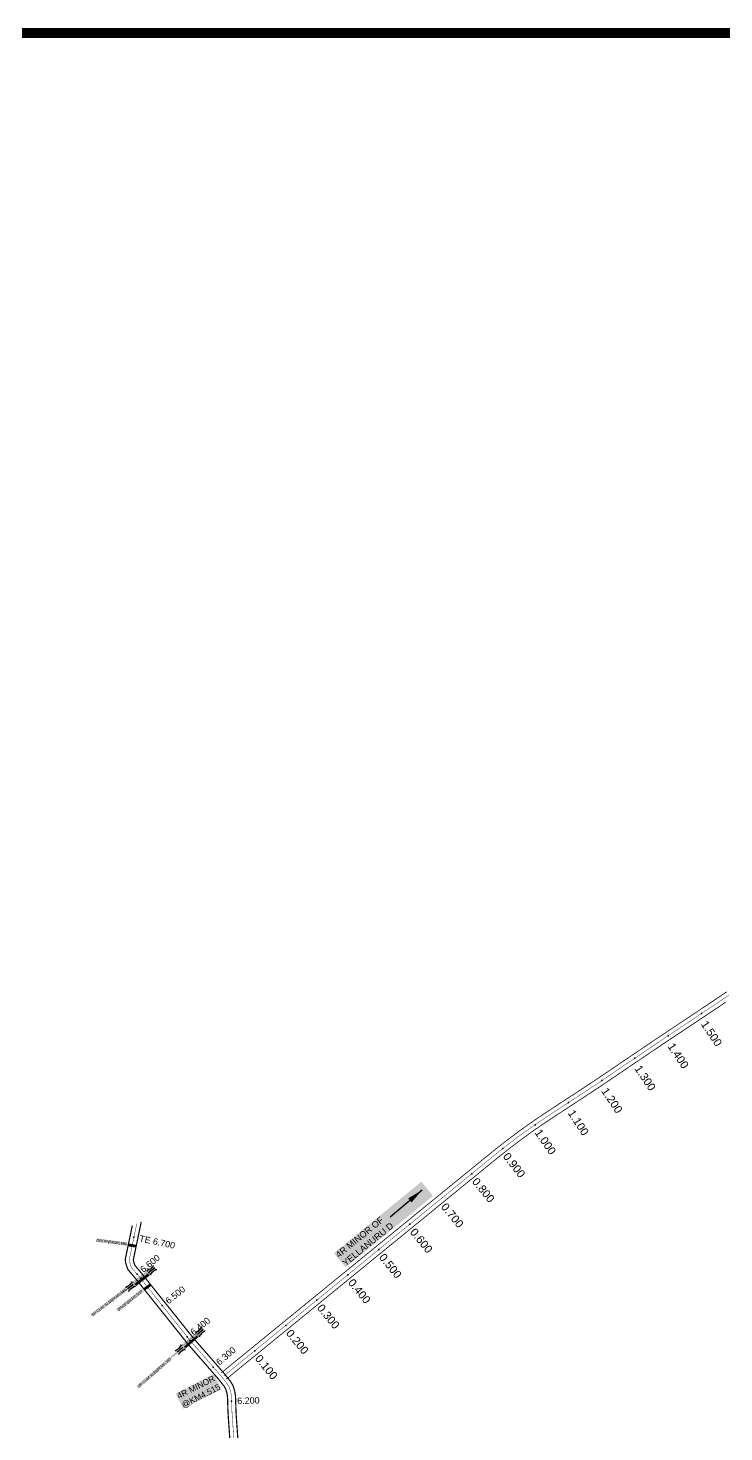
# Model space of a CAD drawing. Header units: inches. Extents: x 177544 to 239871, y 1610424 to 1630335.
# Drawn here: x 187295 to 189035, y 1624561 to 1628069 of the extents above; entities that cross this region are included whole.
import ezdxf
from ezdxf.enums import TextEntityAlignment as Align

# ---------------------------------------------------------------- set-up
doc = ezdxf.new("R2010")
doc.units = ezdxf.units.IN
doc.header["$MEASUREMENT"] = 0
doc.linetypes.add('ACAD_ISO02W100', pattern=[15, 12, -3])
doc.linetypes.add('HIDDEN2', pattern=[0.1875, 0.125, -0.0625])
for name, color, linetype in [('CANAL1', 7, 'Continuous'), ('CHANAGE', 1, 'Continuous'), ('CS', 134, 'Continuous'), ('CSMark', 72, 'Continuous'), ('PAPER SIZE', 5, 'Continuous'), ('POINT', 2, 'Continuous'), ('STRUCTURE', 5, 'Continuous')]:
    doc.layers.add(name, color=color, linetype=linetype)
doc.styles.add('FONT1', font='Arial')
doc.styles.get("Standard").update_dxf_attribs({"font": 'arial.ttf'})
doc.dimstyles.get("Standard").update_dxf_attribs({"dimtxt": 0.18, "dimasz": 0.18, "dimexe": 0.18, "dimexo": 0.0625, "dimgap": 0.09, "dimtad": 0, "dimtih": 1, "dimtoh": 1, "dimdec": 4, "dimzin": 0, "dimdsep": 46, "dimtxsty": 'Standard', "dimcen": 0.09, "dimadec": 0, "dimazin": 0, "dimtfac": 1, "dimtdec": 4, "dimtofl": 0, "dimtmove": 0, "dimatfit": 3, "dimfxl": 1, "dimtolj": 1, "dimtzin": 0, "dimarcsym": 0})

# ---------------------------------------------------------------- blocks, each defined once
blk = doc.blocks.new('DROP')
h = blk.add_hatch()
h.set_pattern_fill('ANSI31', color=1, scale=10, angle=45)
h.set_pattern_definition([(90, (-324.4107, -25.7687), (-1.25, 0), [])])
h.paths.add_polyline_path([(-9.9, -4.3), (-13.8, 4.1), (13.8, 4.1), (10.2, -4.3)])
at = {"layer": 'STRUCTURE', "color": 5, "const_width": 0.49}
blk.add_lwpolyline([(-9.9, -4.3), (-13.8, 4.1), (13.8, 4.1), (10.2, -4.3), (-9.9, -4.3)], dxfattribs=at)
at = {"layer": 'STRUCTURE', "color": 5}
blk.add_circle((0, 0), 1.33, dxfattribs=at)
blk = doc.blocks.new('SP')
at = {"layer": 'STRUCTURE'}
h = blk.add_hatch(dxfattribs=at)
h.set_pattern_fill('DASH', color=256, scale=8, style=0)
edge = h.paths.add_edge_path()
edge.add_spline(control_points=[(769825.7, 1706742.1), (769825.3, 1706741.8), (769823.8, 1706740.8), (769820.9, 1706740.3), (769817, 1706739.7), (769811.4, 1706738.9), (769804, 1706739.7), (769798.4, 1706741), (769795.6, 1706741.6)], knot_values=[0, 0, 0, 0, 1.613557, 5.24513, 8.624976, 13.470124, 22.190216, 30.746377, 30.746377, 30.746377, 30.746377], degree=3, periodic=0)
edge.add_line((769795.6, 1706741.6), (769792.6, 1706739.6))
edge.add_line((769792.6, 1706739.6), (769732.6, 1706739.6))
edge.add_line((769732.6, 1706739.6), (769729.6, 1706741.6))
edge.add_spline(control_points=[(769729.6, 1706741.6), (769726.9, 1706740.9), (769721.3, 1706739.5), (769713.9, 1706738.5), (769708.3, 1706739.1), (769704.4, 1706739.6), (769701.5, 1706740), (769700, 1706741), (769699.5, 1706741.3)], knot_values=[0, 0, 0, 0, 8.556161, 17.276253, 22.121402, 25.501247, 29.13282, 30.746377, 30.746377, 30.746377, 30.746377], degree=3, periodic=0)
edge.add_line((769699.5, 1706741.3), (769699.5, 1706722.1))
edge.add_spline(control_points=[(769699.5, 1706722.1), (769700, 1706722.4), (769701.4, 1706723.4), (769704.3, 1706724), (769708.2, 1706724.5), (769713.8, 1706725.3), (769721.2, 1706724.5), (769726.8, 1706723.3), (769729.6, 1706722.6)], knot_values=[0, 0, 0, 0, 1.613557, 5.24513, 8.624976, 13.470124, 22.190216, 30.746377, 30.746377, 30.746377, 30.746377], degree=3, periodic=0)
edge.add_line((769729.6, 1706722.6), (769732.6, 1706724.6))
edge.add_line((769732.6, 1706724.6), (769792.6, 1706724.6))
edge.add_line((769792.6, 1706724.6), (769795.6, 1706722.6))
edge.add_spline(control_points=[(769795.6, 1706722.6), (769798.4, 1706723.3), (769803.9, 1706724.8), (769811.3, 1706725.8), (769817, 1706725.1), (769820.9, 1706724.7), (769823.8, 1706724.2), (769825.2, 1706723.3), (769825.7, 1706723)], knot_values=[0, 0, 0, 0, 8.556161, 17.276253, 22.121402, 25.501247, 29.13282, 30.746377, 30.746377, 30.746377, 30.746377], degree=3, periodic=0)
edge.add_line((769825.7, 1706723), (769825.7, 1706742.1))
h.paths.add_polyline_path([(769764.2, 1706732.1, -1), (769761.1, 1706732.1, -1)], flags=0)
h.paths.add_polyline_path([(769761.1, 1706732.1, 1), (769764.2, 1706732.1, 1)], flags=16)
at = {"layer": 'STRUCTURE', "const_width": 0.628}
for points in [[(769726.6, 1706747.6), (769726.6, 1706743.6), (769732.6, 1706739.6), (769792.6, 1706739.6), (769798.6, 1706743.6), (769798.6, 1706747.6)], [(769726.6, 1706716.6), (769726.6, 1706720.6), (769732.6, 1706724.6), (769792.6, 1706724.6), (769798.6, 1706720.6), (769798.6, 1706716.6)]]:
    blk.add_lwpolyline(points, dxfattribs=at)
at = {"layer": 'STRUCTURE', "color": 3}
blk.add_lwpolyline([(769732.6, 1706724.6), (769792.6, 1706724.6)], dxfattribs=at)
blk.add_lwpolyline([(769732.6, 1706724.6), (769792.6, 1706724.6)], dxfattribs=at)
at = {"layer": 'STRUCTURE', "color": 0}
blk.add_circle((769762.6, 1706732.1), 1.55, dxfattribs=at)
at = {"layer": 'STRUCTURE'}
for points in [[(769699.5, 1706741.3), (769700.9, 1706740.5), (769704.4, 1706739.6), (769707.8, 1706739.2), (769712.6, 1706738.8), (769721.3, 1706739.7), (769729.6, 1706741.6)], [(769699.5, 1706722.1), (769700.9, 1706723), (769704.4, 1706724), (769707.7, 1706724.5), (769712.5, 1706725), (769721.2, 1706724.4), (769729.6, 1706722.6)], [(769825.7, 1706742.1), (769824.3, 1706741.3), (769820.8, 1706740.3), (769817.5, 1706739.8), (769812.7, 1706739.2), (769804, 1706739.9), (769795.6, 1706741.6)], [(769825.7, 1706723), (769824.3, 1706723.8), (769820.8, 1706724.7), (769817.4, 1706725.1), (769812.6, 1706725.5), (769803.9, 1706724.6), (769795.6, 1706722.6)]]:
    blk.add_spline(points, degree=3, dxfattribs=at)
at = {"layer": 'STRUCTURE', "color": 0}
blk.add_text('STREAM', height=5, dxfattribs=at).set_placement((769684.3, 1706732.1), align=Align.MIDDLE_CENTER)
for points in [[(769727.4, 1706732.1), (769700.8, 1706732.1)], [(769824.4, 1706732.1), (769800.5, 1706732.1)]]:
    blk.add_leader(points, dimstyle='Standard', override={"dimasz": 10, "dimgap": 0.09, "dimtad": 0}, dxfattribs=at)
blk = doc.blocks.new('SLB')
at = {"layer": 'STRUCTURE'}
h = blk.add_hatch(dxfattribs=at)
h.set_pattern_fill('DOTS', color=6, scale=20, angle=320.3722, style=0)
h.set_pattern_definition([(320.372247934, (-159.4327, -72.9564), (1.2786241598, 0.5641323054), [0, -1.25])])
h.paths.add_polyline_path([(769699.5, 1706871.1), (769699.5, 1706861.1), (769729.1, 1706861.1), (769732.1, 1706863.1), (769792.1, 1706863.1), (769795.1, 1706861.1), (769824.7, 1706861.1), (769824.7, 1706871.1), (769795.1, 1706871.1), (769792.1, 1706869.1), (769732.1, 1706869.1), (769729.1, 1706871.1)])
at = {"layer": 'STRUCTURE', "color": 6, "linetype": 'ACAD_ISO02W100', "ltscale": 0.5, "const_width": 0.5}
for points in [[(769699.5, 1706871.1), (769729.1, 1706871.1)], [(769699.5, 1706861.1), (769729.1, 1706861.1)], [(769795.1, 1706871.1), (769824.7, 1706871.1)], [(769795.1, 1706861.1), (769824.7, 1706861.1)]]:
    blk.add_lwpolyline(points, dxfattribs=at)
at = {"layer": 'STRUCTURE', "color": 6, "const_width": 0.628}
for points in [[(769726.1, 1706877.1), (769726.1, 1706873.1), (769732.1, 1706869.1), (769792.1, 1706869.1), (769798.1, 1706873.1), (769798.1, 1706877.1)], [(769726.1, 1706855.1), (769726.1, 1706859.1), (769732.1, 1706863.1), (769792.1, 1706863.1), (769798.1, 1706859.1), (769798.1, 1706855.1)]]:
    blk.add_lwpolyline(points, dxfattribs=at)
at = {"layer": 'STRUCTURE', "color": 6}
blk.add_lwpolyline([(769732.1, 1706863.1), (769792.1, 1706863.1)], dxfattribs=at)
blk.add_lwpolyline([(769732.1, 1706863.1), (769792.1, 1706863.1)], dxfattribs=at)
at = {"layer": 'STRUCTURE', "color": 0}
blk.add_circle((769762.1, 1706866.1), 1.24, dxfattribs=at)
for points in [[(769703.8, 1706866), (769726.7, 1706866)], [(769818.6, 1706865.8), (769795.7, 1706865.8)]]:
    blk.add_leader(points, dimstyle='Standard', override={"dimasz": 10, "dimgap": 0.09, "dimtad": 0}, dxfattribs=at)

msp = doc.modelspace()

# ---------------------------------------------------------------- linework, layer by layer
at = {"color": 5, "const_width": 25}
msp.add_lwpolyline([(177556.1, 1628056.9), (191668.7, 1628056.9), (191668.7, 1612131.9), (177556.1, 1612131.9)], close=True, dxfattribs=at)
at = {"layer": 'CANAL1', "color": 6, "linetype": 'ByBlock', "ltscale": 2, "const_width": 2}
for points in [[(187778.5, 1624708.9), (187787.4, 1624716), (187797.8, 1624724.6), (187813.2, 1624737.3), (187826.2, 1624747.8), (187836.6, 1624756.2), (187855.9, 1624772), (187865.1, 1624779.5), (187878.1, 1624790.1), (187891, 1624800.6), (187904, 1624811.2), (187917, 1624821.8), (187929.9, 1624832.3), (187942.9, 1624842.9), (187955.9, 1624853.5), (187972.2, 1624866.8), (187981.8, 1624874.6), (187994.7, 1624885.1), (188007.7, 1624895.7), (188020.7, 1624906.3), (188033.6, 1624916.8), (188046.6, 1624927.4), (188059.5, 1624938), (188069.1, 1624945.8), (188085.5, 1624959.1), (188098.4, 1624969.7), (188111.4, 1624980.3), (188124.3, 1624990.8), (188137.3, 1625001.4), (188150.3, 1625012), (188163.2, 1625022.5), (188176.2, 1625033.1), (188189.2, 1625043.7), (188202.1, 1625054.2), (188215.1, 1625064.8), (188228, 1625075.4), (188241, 1625085.9), (188254, 1625096.5), (188262.8, 1625103.7), (188279.9, 1625117.6), (188292.8, 1625128.2), (188305.8, 1625138.8), (188318.8, 1625149.3), (188331.7, 1625159.9), (188344.7, 1625170.5), (188357.6, 1625181), (188370.6, 1625191.6), (188383.6, 1625202.2), (188396.5, 1625212.7), (188409.5, 1625223.3), (188417.9, 1625230.1), (188435.4, 1625244.5), (188448.5, 1625255), (188461.5, 1625265.5), (188474.7, 1625276), (188487.9, 1625286.3), (188501.3, 1625296.6), (188516.3, 1625307.8), (188528.3, 1625316.6), (188542, 1625326.4), (188555.8, 1625336), (188569.6, 1625345.5), (188583.5, 1625354.9), (188597.5, 1625364.2), (188611.5, 1625373.4), (188625.5, 1625382.6), (188639.6, 1625391.8), (188653.6, 1625400.9), (188667.6, 1625410), (188682.6, 1625419.9), (188695.5, 1625428.4), (188709.4, 1625437.6), (188723.3, 1625446.9), (188737.2, 1625456.2), (188751, 1625465.6), (188764.9, 1625475), (188778.7, 1625484.4), (188792.5, 1625493.7), (188806.4, 1625503.1), (188820.2, 1625512.5), (188827.7, 1625517.5), (188847.9, 1625531.2), (188861.8, 1625540.5), (188875.7, 1625549.8), (188889.6, 1625559), (188903.5, 1625568.3), (188917.4, 1625577.6), (188931.3, 1625586.8), (188945.2, 1625596.1), (188959.1, 1625605.3), (188973, 1625614.6), (188986.8, 1625623.9), (189000.7, 1625633.2), (189014.6, 1625642.5), (189028.5, 1625651.8), (189042.3, 1625661.2)], [(187791, 1624693.2), (187800.1, 1624700.5), (187810.5, 1624709.1), (187825.9, 1624721.8), (187838.8, 1624732.3), (187849.2, 1624740.7), (187868.6, 1624756.5), (187877.8, 1624764), (187890.7, 1624774.6), (187903.7, 1624785.1), (187916.6, 1624795.7), (187929.6, 1624806.3), (187942.6, 1624816.8), (187955.5, 1624827.4), (187968.5, 1624837.9), (187984.8, 1624851.3), (187994.4, 1624859.1), (188007.4, 1624869.6), (188020.3, 1624880.2), (188033.3, 1624890.8), (188046.3, 1624901.3), (188059.2, 1624911.9), (188072.2, 1624922.5), (188081.7, 1624930.3), (188098.1, 1624943.6), (188111.1, 1624954.2), (188124, 1624964.8), (188137, 1624975.3), (188149.9, 1624985.9), (188162.9, 1624996.5), (188175.9, 1625007), (188188.8, 1625017.6), (188201.8, 1625028.2), (188214.8, 1625038.7), (188227.7, 1625049.3), (188240.7, 1625059.9), (188253.6, 1625070.4), (188266.6, 1625081), (188275.5, 1625088.2), (188292.5, 1625102.1), (188305.5, 1625112.7), (188318.4, 1625123.3), (188331.4, 1625133.8), (188344.4, 1625144.4), (188357.3, 1625155), (188370.3, 1625165.5), (188383.2, 1625176.1), (188396.2, 1625186.7), (188409.2, 1625197.2), (188422.1, 1625207.8), (188430.5, 1625214.6), (188448.1, 1625228.9), (188461, 1625239.5), (188474, 1625249.9), (188487.1, 1625260.3), (188500.2, 1625270.5), (188513.3, 1625280.7), (188528.2, 1625291.8), (188540, 1625300.4), (188553.5, 1625310.1), (188567.1, 1625319.6), (188580.9, 1625329), (188594.7, 1625338.3), (188608.6, 1625347.5), (188622.5, 1625356.7), (188636.5, 1625365.9), (188650.5, 1625375), (188664.5, 1625384.1), (188678.5, 1625393.3), (188693.6, 1625403.2), (188706.6, 1625411.7), (188720.5, 1625421), (188734.4, 1625430.3), (188748.3, 1625439.7), (188762.2, 1625449), (188776.1, 1625458.4), (188789.9, 1625467.8), (188803.8, 1625477.2), (188817.6, 1625486.6), (188831.4, 1625495.9), (188838.9, 1625501), (188859.1, 1625514.6), (188872.9, 1625523.9), (188886.8, 1625533.1), (188900.7, 1625542.4), (188914.6, 1625551.7), (188928.5, 1625560.9), (188942.4, 1625570.2), (188956.3, 1625579.4), (188970.2, 1625588.7), (188984.1, 1625598), (188998, 1625607.2), (189011.9, 1625616.5), (189025.8, 1625625.9), (189039.6, 1625635.2)]]:
    msp.add_lwpolyline(points, dxfattribs=at)
at = {"layer": 'CANAL1', "color": 1, "linetype": 'HIDDEN2', "ltscale": 2, "const_width": 1}
msp.add_lwpolyline([(187784.8, 1624701.1), (187793.7, 1624708.2), (187804.1, 1624716.8), (187819.6, 1624729.5), (187832.5, 1624740.1), (187842.9, 1624748.4), (187862.3, 1624764.2), (187871.4, 1624771.7), (187884.4, 1624782.3), (187897.4, 1624792.9), (187910.3, 1624803.4), (187923.3, 1624814), (187936.2, 1624824.6), (187949.2, 1624835.1), (187962.2, 1624845.7), (187978.5, 1624859), (187988.1, 1624866.8), (188001.1, 1624877.4), (188014, 1624888), (188027, 1624898.5), (188039.9, 1624909.1), (188052.9, 1624919.7), (188065.9, 1624930.2), (188075.4, 1624938), (188091.8, 1624951.4), (188104.7, 1624961.9), (188117.7, 1624972.5), (188130.7, 1624983.1), (188143.6, 1624993.6), (188156.6, 1625004.2), (188169.6, 1625014.8), (188182.5, 1625025.4), (188195.5, 1625035.9), (188208.4, 1625046.5), (188221.4, 1625057.1), (188234.4, 1625067.6), (188247.3, 1625078.2), (188260.3, 1625088.8), (188269.2, 1625096), (188286.2, 1625109.9), (188299.2, 1625120.4), (188312.1, 1625131), (188325.1, 1625141.6), (188338, 1625152.1), (188351, 1625162.7), (188364, 1625173.3), (188376.9, 1625183.8), (188389.9, 1625194.4), (188402.9, 1625205), (188415.8, 1625215.6), (188424.2, 1625222.4), (188441.8, 1625236.7), (188454.7, 1625247.2), (188467.8, 1625257.7), (188480.9, 1625268.1), (188494, 1625278.4), (188507.3, 1625288.6), (188522.2, 1625299.8), (188534.2, 1625308.5), (188547.8, 1625318.2), (188561.5, 1625327.8), (188575.2, 1625337.3), (188589.1, 1625346.6), (188603, 1625355.9), (188617, 1625365.1), (188631, 1625374.2), (188645, 1625383.4), (188659.1, 1625392.5), (188673.1, 1625401.6), (188688.1, 1625411.5), (188701, 1625420), (188715, 1625429.3), (188728.9, 1625438.6), (188742.8, 1625448), (188756.6, 1625457.3), (188770.5, 1625466.7), (188784.3, 1625476.1), (188798.1, 1625485.5), (188812, 1625494.8), (188825.8, 1625504.2), (188833.3, 1625509.2), (188853.5, 1625522.9), (188867.4, 1625532.2), (188881.3, 1625541.5), (188895.1, 1625550.7), (188909, 1625560), (188922.9, 1625569.2), (188936.8, 1625578.5), (188950.7, 1625587.7), (188964.6, 1625597), (188978.5, 1625606.3), (188992.4, 1625615.6), (189006.3, 1625624.9), (189020.2, 1625634.2), (189034.1, 1625643.5), (189047.9, 1625652.9)], dxfattribs=at)
at = {"layer": 'CANAL1', "color": 200, "const_width": 3}
for points in [[(187800.4, 1624536.1), (187795.3, 1624609.2), (187794.1, 1624648.3), (187792.7, 1624658), (187789.5, 1624668.7), (187785, 1624676.1), (187770.4, 1624694.5), (187694.3, 1624781.8), (187568.4, 1624939.2), (187545.2, 1624967.1), (187541.5, 1624976.5), (187541.4, 1624977.3), (187539.2, 1624985.1), (187538.5, 1624993.5), (187541.5, 1625007.3), (187556, 1625076.9)], [(187820.4, 1624537.3), (187815.3, 1624610.2), (187814.1, 1624650.1), (187812.3, 1624662.3), (187807.9, 1624676.9), (187801.4, 1624687.6), (187785.8, 1624707.3), (187709.7, 1624794.6), (187583.9, 1624951.8), (187562.6, 1624977.5), (187560.9, 1624981.8), (187559, 1624988.7), (187558.7, 1624992.2), (187561, 1625003.1), (187578.3, 1625086.1)]]:
    msp.add_lwpolyline(points, dxfattribs=at)
at = {"layer": 'CANAL1', "color": 1, "linetype": 'HIDDEN2', "ltscale": 4, "const_width": 1}
for points in [[(187560.2, 1625048.1), (187567.2, 1625081.5)], [(187810.4, 1624536.7), (187805.3, 1624609.7), (187804.1, 1624649.2), (187802.5, 1624660.2), (187798.7, 1624672.8), (187793.2, 1624681.8), (187778.1, 1624700.9), (187702, 1624788.2), (187576.2, 1624945.5), (187553.9, 1624972.3), (187551.2, 1624979), (187551.2, 1624979.3), (187549.1, 1624986.9), (187548.6, 1624992.9), (187551.3, 1625005.2), (187560.2, 1625048.1)]]:
    msp.add_lwpolyline(points, dxfattribs=at)
at = {"layer": 'CS', "color": 3}
for p in [(187560.2, 1625048.1), (187568, 1624955.3), (187630.7, 1624877.4), (187693.2, 1624799.3), (187758.4, 1624723.5), (187804.4, 1624638.4)]:
    msp.add_point(p, dxfattribs=at)
at = {"layer": 'CSMark'}
for p in [(188978.8, 1625606.5), (188895.6, 1625551), (188812.6, 1625495.3), (188729.8, 1625439.2), (188646.3, 1625384.2), (188563, 1625328.8), (188482.6, 1625269.4), (188404.8, 1625206.6), (188249.8, 1625080.2), (188172.3, 1625017), (188094.8, 1624953.8), (188017.3, 1624890.6), (187939.8, 1624827.4), (187862.3, 1624764.2)]:
    msp.add_point(p, dxfattribs=at)
at = {"layer": 'POINT'}
for p in [(187556, 1625027, 71), (187578, 1624945, 70), (187592, 1624922, 69), (187701, 1624789, 68)]:
    msp.add_point(p, dxfattribs=at)

# ---------------------------------------------------------------- block references
at = {"xscale": 0.7000000000000001, "yscale": 0.7000000000000001, "zscale": 0.7000000000000001}
for p, rotation in [((187556, 1625027, 71), 350.2790742060578), ((187593.9, 1624923.3), 36.49770396654607)]:
    msp.add_blockref('DROP', p, dxfattribs=dict(at, rotation=rotation))
at = {"layer": 'STRUCTURE', "color": 0, "xscale": 0.7, "yscale": 0.7, "zscale": 0.7}
for name, p, rotation in [('SP', (483920.1, 348284.8, 70), 37.34434648835499), ('SLB', (483977.3, 348210.5, 70), 37.34434648835499), ('SP', (569503.4, 371032, 68), 41.21300137228259), ('SLB', (569565.5, 370961.7, 68), 41.21300137228259)]:
    msp.add_blockref(name, p, dxfattribs=dict(at, rotation=rotation))

# ---------------------------------------------------------------- texts
at = {"layer": 'CHANAGE', "color": 3}
msp.add_text('TE 6.700', height=16, rotation=348.2169, dxfattribs=at).set_placement((187573.9, 1625045.3), align=Align.MIDDLE_LEFT)
at = {"layer": 'CHANAGE'}
for s, rotation, p in [('6.600', 39.8256, (187578.8, 1624964.3)), ('6.500', 38.652, (187641.6, 1624886.1)), ('6.400', 38.652, (187704.1, 1624808)), ('6.300', 41.0787, (187769, 1624732.7)), ('6.200', 1.7601, (187818.4, 1624638.8))]:
    msp.add_text(s, height=16, rotation=rotation, dxfattribs=at).set_placement(p, align=Align.MIDDLE_LEFT)
at = {"layer": 'CSMark', "color": 1}
for s, rotation, p in [('1.500', 303.7414, (188984.9, 1625586)), ('1.400', 303.6966, (188901.7, 1625530.5)), ('1.300', 304.0873, (188818.8, 1625474.8)), ('1.200', 303.9268, (188735.9, 1625418.7)), ('1.100', 303.0586, (188652.3, 1625363.6)), ('1.000', 304.4236, (188569.2, 1625315)), ('0.900', 308.055, (188489.3, 1625255.5)), ('0.800', 309.203, (188411.8, 1625192.7)), ('0.700', 309.1858, (188334.2, 1625129.5)), ('0.600', 309.186, (188256.7, 1625066.3)), ('0.500', 309.191, (188179.2, 1625003.2)), ('0.400', 309.1945, (188101.7, 1624940)), ('0.300', 309.1909, (188024.2, 1624876.8)), ('0.200', 309.1761, (187946.7, 1624813.6)), ('0.100', 309.2071, (187869.2, 1624750.4))]:
    msp.add_text(s, height=20, rotation=rotation, dxfattribs=at).set_placement(p, align=Align.MIDDLE_LEFT)
at = {"layer": 'STRUCTURE', "color": 5, "insert": (188062.5, 1625007.8), "char_height": 16, "width": 278.994, "attachment_point": 1, "rotation": 39.2555, "style": 'FONT1', "bg_fill": 1, "box_fill_scale": 1.1, "bg_fill_color": 7, "bg_fill_true_color": 16777215, "bg_fill_transparency": 0}
msp.add_mtext('{\\C1;4R MINOR OF YELLANURU D}', dxfattribs=at)
at = {"layer": 'STRUCTURE', "color": 5, "attachment_point": 1, "bg_fill": 1, "box_fill_scale": 1.1, "bg_fill_color": 7, "bg_fill_true_color": 16777215, "bg_fill_transparency": 0}
for s, insert, char_height, width, rotation in [('DROP@KM6.680', (187466.9, 1625044, 78), 7, 76.922, 352.5892), ('SP CUM SLB@KM6.585', (187452.6, 1624855.3, 70), 7, 107.978, 37.3443), ('DROP@KM6.560', (187517.3, 1624868.1), 7, 80.709, 38.652), ('SP CUM SLB@KM6.385', (187567.9, 1624676.3, 68), 7, 107.978, 41.213), ('4R MINOR @KM4.515', (187666, 1624656.6), 15, 104.537, 27.0146)]:
    msp.add_mtext(s, dxfattribs=dict(at, insert=insert, char_height=char_height, width=width, rotation=rotation))

# ---------------------------------------------------------------- leaders
at = {"layer": 'PAPER SIZE', "color": 1}
msp.add_leader([(188280.4, 1625165.6), (188200.4, 1625097.8)], dimstyle='Standard', override={"dimasz": 40, "dimgap": 0.09, "dimtad": 0, "dimtfill": 2, "dimtfillclr": 5}, dxfattribs=at)

doc.saveas('drawing.dxf')
